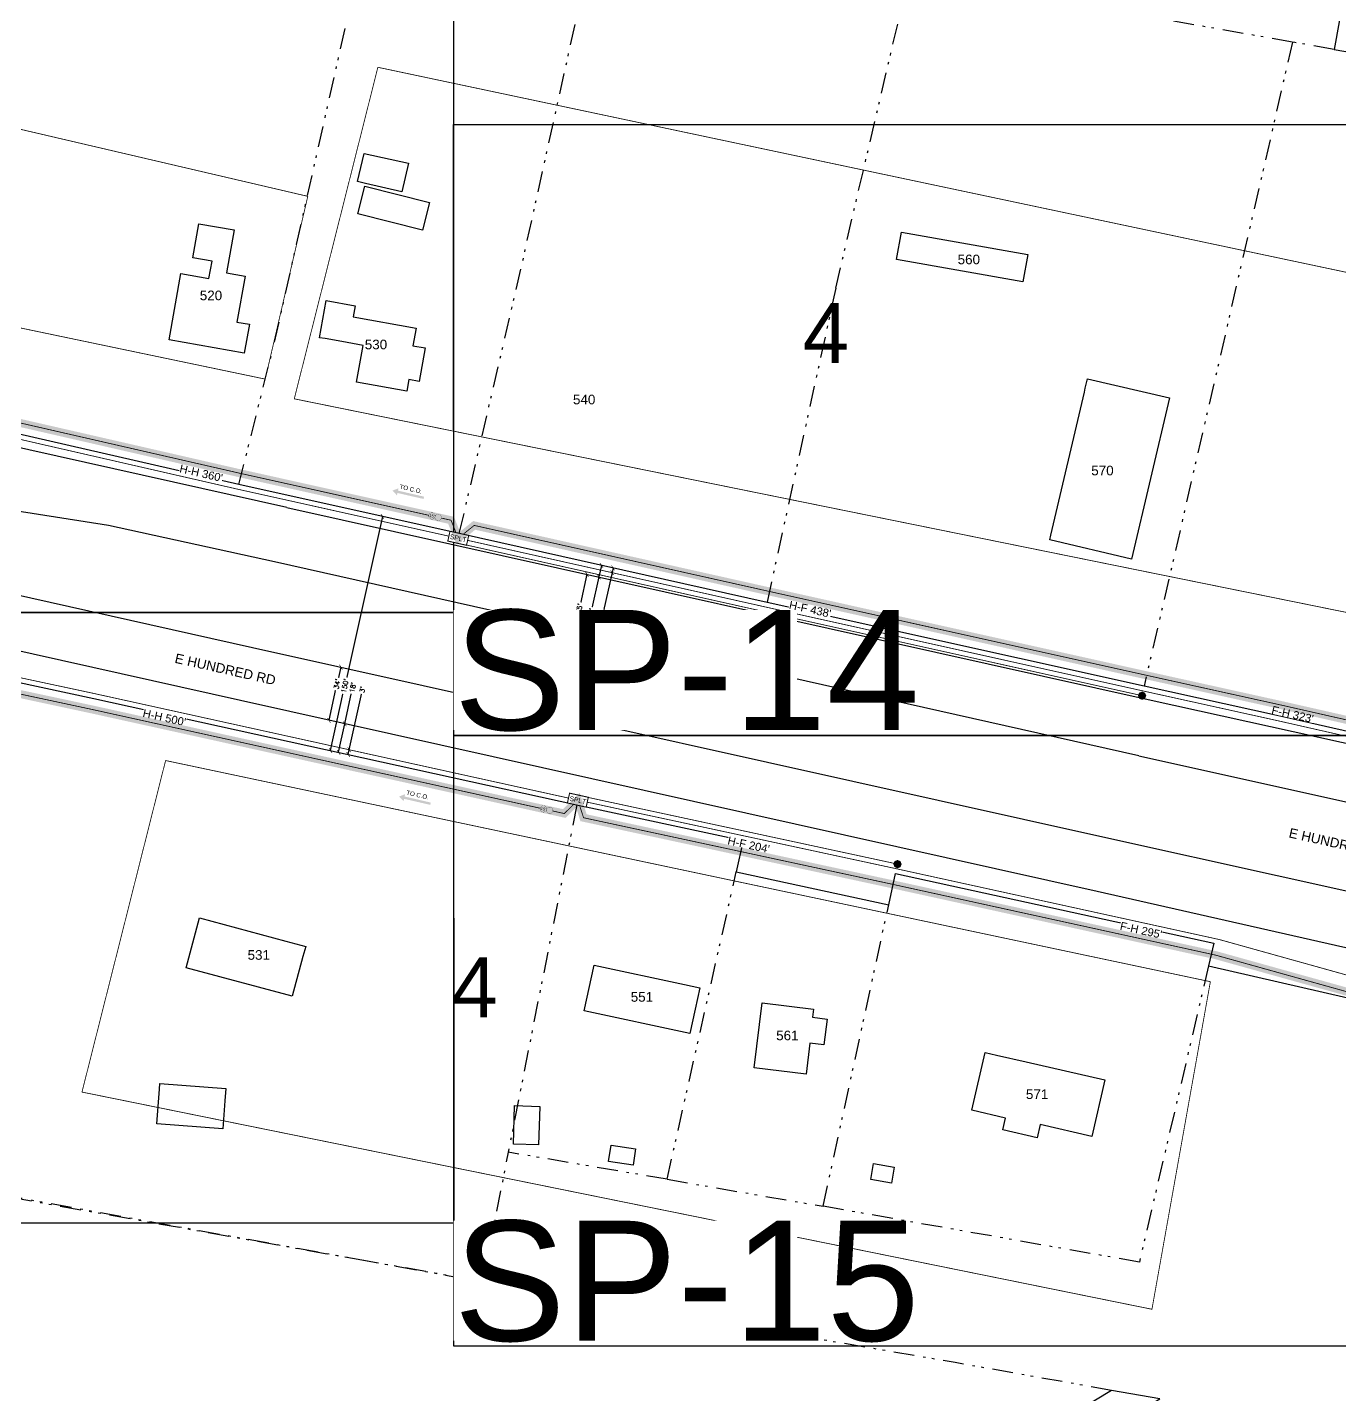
# Model space of a CAD drawing. Extents: x 11808739 to 11823423, y 3647988 to 3656247.
# Drawn here: x 11817430 to 11818250, y 3651512 to 3652366 of the extents above; entities that cross this region are included whole.
import ezdxf
from ezdxf.enums import TextEntityAlignment as Align
from ezdxf.lldxf.tags import DXFTag

# ---------------------------------------------------------------- set-up
doc = ezdxf.new("R2010")
doc.units = 0
doc.header["$MEASUREMENT"] = 0
doc.header["$XCLIPFRAME"] = 2
doc.set_wipeout_variables(frame=1)
doc.linetypes.add('PROPERTY', pattern=[31.302502, 12.967109, -5.580706, 1.571985, -4.030017, 1.571985, -5.5807])
doc.layers.get('DefPoints').update_dxf_attribs({"color": 1, "lineweight": 0})
doc.layers.add('1X4 Terminal Boundary', color=7, linetype='Continuous', lineweight=20, true_color=0x00853c)
for name, color, linetype in [('48 FOC', 30, '48'), ('ADDRESSES', 252, 'Continuous'), ('E_BUILDING', 8, 'Continuous'), ('E_CURB', 8, 'EOP'), ('E_ROW', 8, 'ROW'), ('P_CONDUIT', 1, 'CONDUIT'), ('P_CONDUIT_PARALLEL', 2, 'CONDUIT'), ('PROPOSED_DIREC_BORE', 7, 'DIRECTBORE'), ('Road Names', 7, 'Continuous'), ('ROAD_DIMENSIONS', 7, 'Continuous'), ('TO C.O.', 7, 'Continuous'), ('VICINITY FOC', 104, 'Continuous')]:
    doc.layers.add(name, color=color, linetype=linetype)
doc.layers.add('E_PROPERTY LINE', color=8, linetype='PROPERTY', transparency=0.3)
for name, color, linetype, lineweight in [('FLOWERPOTS', 30, 'Continuous', 18), ('PROP_HH', 104, 'Continuous', 0), ('VIEWPORT', 250, 'Continuous', 25), ('VIEWPORT - CALLOUTS', 1, 'Continuous', 0)]:
    doc.layers.add(name, color=color, linetype=linetype, lineweight=lineweight)
doc.layers.add('NEW FIBER LOOP', color=7, linetype='Continuous', true_color=0x538135)
doc.layers.add('PORTGROUPINGS_1', color=1, linetype='Continuous', plot=False)
doc.styles.add('Arial', font='arial.ttf')
doc.styles.add('LOOP', font='arial.ttf')
doc.styles.add('ROMANS', font='romans.shx')
doc.styles.get("Standard").update_dxf_attribs({"font": 'arial.ttf'})
doc.styles.add('StyleArial', font='arial.ttf')
tags = doc.linetypes.add('48', pattern='A,0.718375,-0.132013,["48 CT",Standard,S=0.09234,R=0,X=0,Y=-0.045241],-0.527056,0.533798', length=1.911242).pattern_tags.tags
tags[6] = DXFTag(74, 10)
tags = doc.linetypes.add('CONDUIT', pattern='A,5.441269,-1.056917,["C",Arial,S=0.56119,R=0,X=0,Y=-0.280595],-1.62838', length=8.126566).pattern_tags.tags
tags[6] = DXFTag(74, 10)
doc.linetypes.add('DIRECTBORE', pattern='A,0.4,-0.16,["DB",Standard,S=0.12,R=0,X=0,Y=-0.06],-0.36', length=0.92)
tags = doc.linetypes.add('EOP', pattern='A,49.990109,-1.776071,["EOP",Arial,S=2.99974,R=0.081355,X=0,Y=-1.426368],-10.416452', length=62.182632).pattern_tags.tags
tags[6] = DXFTag(74, 10)
tags = doc.linetypes.add('ROW', pattern='A,25.130993,-3.694477,["R/W",Arial,S=5.36622,R=0,X=0,Y=-2.68311],-18.632906', length=47.458376).pattern_tags.tags
tags[6] = DXFTag(74, 10)
doc.dimstyles.new('DIM', dxfattribs={"dimscale": 0.025, "dimtxt": 3, "dimasz": 2.5, "dimexe": 0, "dimexo": 2.5, "dimgap": 0.306, "dimtad": 0, "dimdec": 0, "dimzin": 0, "dimdsep": 46, "dimtxsty": 'ROMANS', "dimblk": 'ARCHTICK', "dimcen": 0.09, "dimclrd": 256, "dimadec": 0, "dimazin": 0, "dimtfac": 1, "dimtdec": 0, "dimtofl": 0, "dimtmove": 0, "dimatfit": 3, "dimldrblk": 'ARCHTICK', "dimfxl": 1, "dimtfill": 1, "dimtolj": 1, "dimtzin": 0, "dimlwd": -1, "dimarcsym": 0})
picture_1 = doc.add_image_def('image1.png', size_in_pixel=(1270, 827))

# ---------------------------------------------------------------- blocks, each defined once
blk = doc.blocks.new('*U375')
at = {"color": 0, "linetype": 'ByBlock', "lineweight": -2}
blk.add_wipeout([(-6, 3.15), (-6, -3.15), (6, -3.15), (6, 3.15)], dxfattribs=at).dxf.layer = 'PROP_HH'
at = {"layer": 'PROP_HH', "color": 0, "linetype": 'ByBlock', "lineweight": -2, "const_width": 0.63}
blk.add_lwpolyline([(-6, 3.15), (6, 3.15), (6, -3.15), (-6, -3.15)], close=True, dxfattribs=at)
at = {"color": 0, "insert": (0, 0), "char_height": 3, "attachment_point": 5}
blk.add_mtext('SPLT', dxfattribs=at)
blk = doc.blocks.new('*U58')
at = {"true_color": 0xa020f0}
h = blk.add_hatch(color=200, dxfattribs=at)
h.dxf.hatch_style = 1
h.paths.add_polyline_path([(2.55, 0), (1.81, 1.81), (0, 2.55), (-1.81, 1.81), (-2.55, 0), (-1.81, -1.81), (0, -2.55), (1.81, -1.81)])
at = {"color": 18, "true_color": 0x000000, "const_width": 0.1}
blk.add_lwpolyline([(2.55, 0), (1.81, 1.81), (0, 2.55), (-1.81, 1.81), (-2.55, 0), (-1.81, -1.81), (0, -2.55), (1.81, -1.81)], close=True, dxfattribs=at)
blk = doc.blocks.new('*U54')
at = {"color": 4}
blk.add_wipeout([(0, 0), (-0.01, 0.17), (-0.03, 0.35), (-0.07, 0.52), (-0.12, 0.68), (-0.19, 0.84), (-0.27, 1), (-0.36, 1.14), (-0.47, 1.28), (-0.58, 1.41), (-0.71, 1.52), (-0.85, 1.63), (-1, 1.72), (-1.15, 1.8), (-1.31, 1.87), (-1.48, 1.92), (-1.64, 1.96), (-1.82, 1.98), (-1.99, 1.99), (-2.16, 1.98), (-2.34, 1.96), (-2.51, 1.92), (-2.67, 1.87), (-2.83, 1.8), (-2.99, 1.72), (-3.13, 1.63), (-3.27, 1.52), (-3.4, 1.41), (-3.52, 1.28), (-3.62, 1.14), (-3.71, 1), (-3.79, 0.84), (-3.86, 0.68), (-3.91, 0.52), (-3.95, 0.35), (-3.97, 0.17), (-3.98, 0), (-3.97, -0.17), (-3.95, -0.35), (-3.91, -0.52), (-3.86, -0.68), (-3.79, -0.84), (-3.71, -1), (-3.62, -1.14), (-3.52, -1.28), (-3.4, -1.41), (-3.27, -1.52), (-3.13, -1.63), (-2.99, -1.72), (-2.83, -1.8), (-2.67, -1.87), (-2.51, -1.92), (-2.34, -1.96), (-2.16, -1.98), (-1.99, -1.99), (-1.82, -1.98), (-1.64, -1.96), (-1.48, -1.92), (-1.31, -1.87), (-1.15, -1.8), (-1, -1.72), (-0.85, -1.63), (-0.71, -1.52), (-0.58, -1.41), (-0.47, -1.28), (-0.36, -1.14), (-0.27, -1), (-0.19, -0.84), (-0.12, -0.68), (-0.07, -0.52), (-0.03, -0.35), (-0.01, -0.17)], dxfattribs=at).dxf.layer = 'NEW FIBER LOOP'
at = {"layer": 'NEW FIBER LOOP', "color": 4, "linetype": 'Continuous', "const_width": 0.12, "flags": 128}
blk.add_lwpolyline([(-3.99, 0, 1), (0.01, 0, 1)], format="xyb", close=True, dxfattribs=at)
at = {"color": 4}
blk.add_wipeout([(3.99, 0), (3.98, 0.17), (3.96, 0.35), (3.92, 0.52), (3.87, 0.68), (3.81, 0.84), (3.73, 1), (3.63, 1.14), (3.53, 1.28), (3.41, 1.41), (3.28, 1.52), (3.14, 1.63), (3, 1.72), (2.84, 1.8), (2.68, 1.87), (2.52, 1.92), (2.35, 1.96), (2.18, 1.98), (2, 1.99), (1.83, 1.98), (1.66, 1.96), (1.49, 1.92), (1.32, 1.87), (1.16, 1.8), (1.01, 1.72), (0.86, 1.63), (0.72, 1.52), (0.59, 1.41), (0.48, 1.28), (0.37, 1.14), (0.28, 1), (0.2, 0.84), (0.13, 0.68), (0.08, 0.52), (0.04, 0.35), (0.02, 0.17), (0.01, 0), (0.02, -0.17), (0.04, -0.35), (0.08, -0.52), (0.13, -0.68), (0.2, -0.84), (0.28, -1), (0.37, -1.14), (0.48, -1.28), (0.59, -1.41), (0.72, -1.52), (0.86, -1.63), (1.01, -1.72), (1.16, -1.8), (1.32, -1.87), (1.49, -1.92), (1.66, -1.96), (1.83, -1.98), (2, -1.99), (2.18, -1.98), (2.35, -1.96), (2.52, -1.92), (2.68, -1.87), (2.84, -1.8), (3, -1.72), (3.14, -1.63), (3.28, -1.52), (3.41, -1.41), (3.53, -1.28), (3.63, -1.14), (3.73, -1), (3.81, -0.84), (3.87, -0.68), (3.92, -0.52), (3.96, -0.35), (3.98, -0.17)], dxfattribs=at).dxf.layer = 'NEW FIBER LOOP'
at = {"layer": 'NEW FIBER LOOP', "color": 4, "linetype": 'Continuous', "const_width": 0.12, "flags": 128}
blk.add_lwpolyline([(0, 0, 1), (4, 0, 1)], format="xyb", close=True, dxfattribs=at)
at = {"layer": 'NEW FIBER LOOP', "color": 4, "style": 'LOOP', "flags": 4}
blk.add_attdef('SLACK', text='', height=1.8, dxfattribs=at).set_placement((-2.02, -0.02), align=Align.MIDDLE_CENTER)
blk = doc.blocks.new('*U69')
at = {"layer": 'TO C.O.', "linetype": 'ByBlock', "lineweight": -2}
h = blk.add_hatch(color=0, dxfattribs=at)
h.dxf.hatch_style = 1
h.paths.add_polyline_path([(16.74, 2.23), (20.09, -0.02), (16.74, -2.27), (16.74, -0.77), (0, -0.73), (0, 0.73), (16.74, 0.73)])
at = {"layer": 'TO C.O.', "color": 0, "linetype": 'ByBlock', "lineweight": -2}
blk.add_attdef('MKRPOLE', text='', height=2.75, rotation=179.98544, dxfattribs=at).set_placement((9.07, -2.16), align=Align.CENTER)
blk = doc.blocks.new('_ARCHTICK')
at = {"color": 0, "linetype": 'ByBlock', "const_width": 0.15}
blk.add_lwpolyline([(-0.5, -0.5), (0.5, 0.5)], dxfattribs=at)
blk = doc.blocks.new('*D124')
at = {"layer": 'DefPoints', "color": 0, "ltscale": 0.01, "transparency": 16777216}
for p in [(11817625.84, 3651966.62), (11817625.84, 3651966.62), (11817618.43, 3651933.35)]:
    blk.add_point(p, dxfattribs=at)
at = {"layer": 'ROAD_DIMENSIONS', "ltscale": 0.01, "transparency": 16777216}
for p, q in [((11817625.84, 3651966.62), (11817624.22, 3651959.33)), ((11817618.43, 3651933.35), (11817622.75, 3651952.74))]:
    blk.add_line(p, q, dxfattribs=at)
at = {"layer": 'ROAD_DIMENSIONS', "ltscale": 0.01, "transparency": 16777216, "xscale": 2.500000006732392, "yscale": 2.500000006732392, "zscale": 2.500000006732392}
for p, rotation in [((11817625.84, 3651966.62), 77.44668800859097), ((11817618.43, 3651933.35), 257.446688008591)]:
    blk.add_blockref('_ARCHTICK', p, dxfattribs=dict(at, rotation=rotation))
at = {"layer": 'ROAD_DIMENSIONS', "color": 0, "ltscale": 0.01, "transparency": 16777216, "insert": (11817623.48, 3651956.03), "char_height": 3, "attachment_point": 5, "rotation": 77.44669, "style": 'ROMANS', "bg_fill": 3, "box_fill_scale": 1.25, "bg_fill_color": 256, "bg_fill_true_color": 13158600, "bg_fill_transparency": 0}
blk.add_mtext("\\A1;34'", dxfattribs=at)
blk = doc.blocks.new('*D125')
at = {"layer": 'DefPoints', "color": 0, "ltscale": 0.01, "transparency": 16777216}
for p in [(11817651.82, 3652060.68), (11817651.88, 3652060.67), (11817619.44, 3651914.47)]:
    blk.add_point(p, dxfattribs=at)
at = {"layer": 'ROAD_DIMENSIONS', "ltscale": 0.01, "transparency": 16777216}
for p, q in [((11817651.82, 3652060.68), (11817629.36, 3651959.43)), ((11817619.39, 3651914.48), (11817627.37, 3651950.46))]:
    blk.add_line(p, q, dxfattribs=at)
at = {"layer": 'ROAD_DIMENSIONS', "ltscale": 0.01, "transparency": 16777216, "xscale": 2.500000006732392, "yscale": 2.500000006732392, "zscale": 2.500000006732392}
for p, rotation in [((11817651.82, 3652060.68), 77.49129657420879), ((11817619.39, 3651914.48), 257.4912965742088)]:
    blk.add_blockref('_ARCHTICK', p, dxfattribs=dict(at, rotation=rotation))
at = {"layer": 'ROAD_DIMENSIONS', "color": 0, "ltscale": 0.01, "transparency": 16777216, "insert": (11817628.36, 3651954.95), "char_height": 3, "attachment_point": 5, "rotation": 77.4913, "style": 'ROMANS', "bg_fill": 3, "box_fill_scale": 1.25, "bg_fill_color": 256, "bg_fill_true_color": 13158600, "bg_fill_transparency": 0}
blk.add_mtext("\\A1;150'", dxfattribs=at)
blk = doc.blocks.new('*D126')
at = {"layer": 'DefPoints', "color": 0, "ltscale": 0.01, "transparency": 16777216}
for p in [(11817628.19, 3651931.17), (11817624.33, 3651913.39), (11817624.44, 3651913.37)]:
    blk.add_point(p, dxfattribs=at)
at = {"layer": 'ROAD_DIMENSIONS', "ltscale": 0.01, "transparency": 16777216}
for p, q in [((11817628.31, 3651931.15), (11817632.57, 3651950.77)), ((11817624.44, 3651913.37), (11817628.31, 3651931.15))]:
    blk.add_line(p, q, dxfattribs=at)
at = {"layer": 'ROAD_DIMENSIONS', "ltscale": 0.01, "transparency": 16777216, "xscale": 2.500000006732392, "yscale": 2.500000006732392, "zscale": 2.500000006732392}
for p, rotation in [((11817628.31, 3651931.15), 77.73696862527126), ((11817624.44, 3651913.37), 257.7369686252713)]:
    blk.add_blockref('_ARCHTICK', p, dxfattribs=dict(at, rotation=rotation))
at = {"layer": 'ROAD_DIMENSIONS', "color": 0, "ltscale": 0.01, "transparency": 16777216, "insert": (11817633.25, 3651953.86), "char_height": 3, "attachment_point": 5, "rotation": 77.73697, "style": 'ROMANS', "bg_fill": 3, "box_fill_scale": 1.25, "bg_fill_color": 256, "bg_fill_true_color": 13158600, "bg_fill_transparency": 0}
blk.add_mtext("\\A1;18'", dxfattribs=at)
blk = doc.blocks.new('*D127')
at = {"layer": 'DefPoints', "color": 0, "ltscale": 0.01, "transparency": 16777216}
for p in [(11817630.41, 3651912.05), (11817631.06, 3651914.98), (11817631.06, 3651914.98)]:
    blk.add_point(p, dxfattribs=at)
at = {"layer": 'ROAD_DIMENSIONS', "ltscale": 0.01, "transparency": 16777216}
for p, q in [((11817631.06, 3651914.98), (11817638.91, 3651950.6)), ((11817630.41, 3651912.05), (11817631.06, 3651914.98))]:
    blk.add_line(p, q, dxfattribs=at)
at = {"layer": 'ROAD_DIMENSIONS', "ltscale": 0.01, "transparency": 16777216, "xscale": 2.500000006732392, "yscale": 2.500000006732392, "zscale": 2.500000006732392}
for p, rotation in [((11817631.06, 3651914.98), 77.57169755133613), ((11817630.41, 3651912.05), 257.5716975513362)]:
    blk.add_blockref('_ARCHTICK', p, dxfattribs=dict(at, rotation=rotation))
at = {"layer": 'ROAD_DIMENSIONS', "color": 0, "ltscale": 0.01, "transparency": 16777216, "insert": (11817639.32, 3651952.5), "char_height": 3, "attachment_point": 5, "rotation": 77.5717, "style": 'ROMANS', "bg_fill": 3, "box_fill_scale": 1.25, "bg_fill_color": 256, "bg_fill_true_color": 13158600, "bg_fill_transparency": 0}
blk.add_mtext("\\A1;3'", dxfattribs=at)
blk = doc.blocks.new('*D173')
at = {"layer": 'DefPoints', "color": 0, "ltscale": 0.01, "transparency": 16777216}
for p in [(11817779.6, 3652024.57), (11817779.61, 3652024.57), (11817771.96, 3651990.3)]:
    blk.add_point(p, dxfattribs=at)
at = {"layer": 'ROAD_DIMENSIONS', "ltscale": 0.01, "transparency": 16777216}
for p, q in [((11817779.6, 3652024.57), (11817775.55, 3652006.42)), ((11817771.95, 3651990.3), (11817774.08, 3651999.83))]:
    blk.add_line(p, q, dxfattribs=at)
at = {"layer": 'ROAD_DIMENSIONS', "ltscale": 0.01, "transparency": 16777216, "xscale": 2.500000006732392, "yscale": 2.500000006732392, "zscale": 2.500000006732392}
for p, rotation in [((11817779.6, 3652024.57), 77.4264844813557), ((11817771.95, 3651990.3), 257.4264844813557)]:
    blk.add_blockref('_ARCHTICK', p, dxfattribs=dict(at, rotation=rotation))
at = {"layer": 'ROAD_DIMENSIONS', "color": 0, "ltscale": 0.01, "transparency": 16777216, "insert": (11817774.81, 3652003.12), "char_height": 3, "attachment_point": 5, "rotation": 77.42648, "style": 'ROMANS', "bg_fill": 3, "box_fill_scale": 1.25, "bg_fill_color": 256, "bg_fill_true_color": 13158600, "bg_fill_transparency": 0}
blk.add_mtext("\\A1;35'", dxfattribs=at)
blk = doc.blocks.new('*D174')
at = {"layer": 'DefPoints', "color": 0, "ltscale": 0.01, "transparency": 16777216}
for p in [(11817788.75, 3652030.12), (11817787.08, 3652022.91), (11817787.14, 3652022.89)]:
    blk.add_point(p, dxfattribs=at)
at = {"layer": 'ROAD_DIMENSIONS', "ltscale": 0.01, "transparency": 16777216}
for p, q in [((11817788.69, 3652030.13), (11817787.08, 3652022.91)), ((11817787.08, 3652022.91), (11817782.71, 3652003.34))]:
    blk.add_line(p, q, dxfattribs=at)
at = {"layer": 'ROAD_DIMENSIONS', "ltscale": 0.01, "transparency": 16777216, "xscale": 2.500000006732392, "yscale": 2.500000006732392, "zscale": 2.500000006732392}
for p, rotation in [((11817788.69, 3652030.13), 77.42648447768225), ((11817787.08, 3652022.91), 257.4264844776822)]:
    blk.add_blockref('_ARCHTICK', p, dxfattribs=dict(at, rotation=rotation))
at = {"layer": 'ROAD_DIMENSIONS', "color": 0, "ltscale": 0.01, "transparency": 16777216, "insert": (11817782.29, 3652001.44), "char_height": 3, "attachment_point": 5, "rotation": 77.42648, "style": 'ROMANS', "bg_fill": 3, "box_fill_scale": 1.25, "bg_fill_color": 256, "bg_fill_true_color": 13158600, "bg_fill_transparency": 0}
blk.add_mtext("\\A1;7'", dxfattribs=at)
blk = doc.blocks.new('*D175')
at = {"layer": 'DefPoints', "color": 0, "ltscale": 0.01, "transparency": 16777216}
for p in [(11817795.95, 3652028.51), (11817795.23, 3652025.6), (11817795.3, 3652025.58)]:
    blk.add_point(p, dxfattribs=at)
at = {"layer": 'ROAD_DIMENSIONS', "ltscale": 0.01, "transparency": 16777216}
for p, q in [((11817795.88, 3652028.52), (11817795.23, 3652025.6)), ((11817795.23, 3652025.6), (11817789.9, 3652001.71))]:
    blk.add_line(p, q, dxfattribs=at)
at = {"layer": 'ROAD_DIMENSIONS', "ltscale": 0.01, "transparency": 16777216, "xscale": 2.500000006732392, "yscale": 2.500000006732392, "zscale": 2.500000006732392}
for p, rotation in [((11817795.88, 3652028.52), 77.42816257797307), ((11817795.23, 3652025.6), 257.4281625779731)]:
    blk.add_blockref('_ARCHTICK', p, dxfattribs=dict(at, rotation=rotation))
at = {"layer": 'ROAD_DIMENSIONS', "color": 0, "ltscale": 0.01, "transparency": 16777216, "insert": (11817789.48, 3651999.81), "char_height": 3, "attachment_point": 5, "rotation": 77.42816, "style": 'ROMANS', "bg_fill": 3, "box_fill_scale": 1.25, "bg_fill_color": 256, "bg_fill_true_color": 13158600, "bg_fill_transparency": 0}
blk.add_mtext("\\A1;3'", dxfattribs=at)

msp = doc.modelspace()

# ---------------------------------------------------------------- linework, layer by layer
at = {"layer": '48 FOC', "ltscale": 25}
msp.add_lwpolyline([(11817039.54, 3652032.64, 0.5, 0.5, 0), (11817042.12, 3652032.11, 0.5, 0.5, 0), (11817099.55, 3652020.26, 0.5, 0.5, 0), (11817102.48, 3652019.6, 0.5, 0.5, 0), (11817163.64, 3652005.86, 0.5, 0.5, 0), (11817276.52, 3651981.66, 0.5, 0.5, 0), (11817285.02, 3651990.06, 0.5, 0.5, 0), (11817288.55, 3651979.08, 0.5, 0.5, 0), (11817305.23, 3651975.51, 0.5, 0.5, 0), (11817470.03, 3651940.23, 0.5, 0.5, 0), (11817765.43, 3651875.13, 0.5, 0.5, 0), (11817773.93, 3651883.49, 0.5, 0.5, 0), (11817777.45, 3651872.51, 0.5, 0.5, 0), (11817878.75, 3651850.71, 0.5, 0.5, 0), (11817967.91, 3651831.5, 0.5, 0.5, 0), (11818172.34, 3651786.7, 0.5, 0.5, 0), (11818474.5, 3651702.45, 0.5, 0.5, 0), (11818780.23, 3651632.27, 0.5, 0.5, 0)], format="xyseb", dxfattribs=at)
at = {"layer": 'E_BUILDING', "flags": 128}
for points in [[(11817663.98, 3652263.51), (11817641.29, 3652268.65), (11817636.2, 3652269.81), (11817640.43, 3652287.33), (11817668.03, 3652281.39), (11817663.98, 3652263.51)], [(11817640.73, 3652266.99), (11817681.21, 3652256.81), (11817676.86, 3652239.49), (11817636.38, 3652249.66), (11817640.73, 3652266.99)], [(11817565.44, 3652162.6), (11817518.58, 3652170.91), (11817525.95, 3652212.5), (11817543.41, 3652209.41), (11817545.33, 3652220.2), (11817533.42, 3652222.32), (11817537.18, 3652243.56), (11817559.08, 3652239.67), (11817554.32, 3652212.79), (11817565.97, 3652210.72), (11817560.89, 3652182.09), (11817568.66, 3652180.71), (11817565.44, 3652162.6)], [(11818051.94, 3652207.19), (11817973.03, 3652221.11), (11817976.04, 3652238.19), (11818054.95, 3652224.27), (11818051.94, 3652207.19)], [(11817667.03, 3652138.89), (11817635.68, 3652144.47), (11817639.78, 3652167.51), (11817626.5, 3652169.87), (11817615.93, 3652171.75), (11817612.55, 3652172.35), (11817616.67, 3652195.53), (11817634.75, 3652192.31), (11817633.52, 3652185.34), (11817672.78, 3652178.36), (11817670.81, 3652167.3), (11817678.45, 3652165.94), (11817674.73, 3652145.01), (11817668.32, 3652146.15), (11817667.03, 3652138.89)], [(11818069.45, 3652049.06), (11818090.37, 3652138.43), (11818090.94, 3652140.84), (11818092.31, 3652146.71), (11818143.47, 3652134.73), (11818119.89, 3652034.03), (11818068.73, 3652046.01), (11818069.45, 3652049.06)], [(11817591.46, 3651795.48), (11817603.85, 3651792.16), (11817602.13, 3651785.74), (11817595.51, 3651761.05), (11817529.09, 3651778.84), (11817537.43, 3651809.95), (11817591.46, 3651795.48)], [(11817840.44, 3651768.34), (11817850, 3651766.28), (11817847.13, 3651752.97), (11817843.83, 3651737.7), (11817777.9, 3651751.92), (11817784.07, 3651780.5), (11817840.44, 3651768.34)], [(11817916.45, 3651712.41), (11817884.09, 3651716.38), (11817889.06, 3651756.8), (11817921.05, 3651752.87), (11817920.43, 3651747.88), (11817929.56, 3651746.76), (11817927.58, 3651730.71), (11817918.83, 3651731.79), (11817916.45, 3651712.41)], [(11818035.4, 3651724.25), (11818054, 3651719.99), (11818103.08, 3651708.76), (11818095.01, 3651673.51), (11818062.78, 3651680.88), (11818060.89, 3651672.59), (11818039.45, 3651677.5), (11818041.15, 3651684.96), (11818020.13, 3651689.77), (11818028.39, 3651725.86), (11818035.4, 3651724.25)], [(11817553.38, 3651695.73), (11817552.07, 3651678.15), (11817510.95, 3651681.22), (11817512.57, 3651702.99), (11817512.83, 3651706.41), (11817553.95, 3651703.34), (11817553.38, 3651695.73)], [(11817734.36, 3651692.7), (11817750.13, 3651692.21), (11817749.38, 3651668.16), (11817733.61, 3651668.66), (11817734.36, 3651692.7)], [(11817808.46, 3651655.55), (11817793.12, 3651657.83), (11817794.64, 3651668.05), (11817809.98, 3651665.77), (11817808.46, 3651655.55)], [(11817969.77, 3651644.23), (11817956.91, 3651646.47), (11817958.65, 3651656.45), (11817971.51, 3651654.21), (11817969.77, 3651644.23)]]:
    msp.add_lwpolyline(points, close=True, dxfattribs=at)
at = {"layer": 'E_CURB', "transparency": 33554559, "flags": 128}
for points in [[(11817330.84, 3653145.71), (11817301.21, 3653019.99), (11817235.26, 3652731.36), (11817176.28, 3652465.2), (11817114.65, 3652188.41, 0.414019), (11817126.02, 3652170.51), (11817592, 3652066.41)], [(11818124.44, 3651911.19), (11817584.43, 3652032.38), (11817480.66, 3652054.98), (11817363.85, 3652073.38), (11817138.87, 3652117.05, 0.410129), (11817118.16, 3652100.89, 0.247085), (11817127.92, 3652083.63, 0.064781), (11817165.25, 3652069.57), (11817570.53, 3651978.92), (11818105.69, 3651859.85)], [(11817592.11, 3652066.39), (11818132.15, 3651945.94), (11818637.91, 3651834.36), (11818819.5, 3651807.69), (11819139.07, 3651735.06, 0.410615), (11819208.01, 3651778.5), (11819214.36, 3651814.26), (11819219.5, 3651868.74), (11819220.24, 3651932.56), (11819220.24, 3651999.77), (11819224.06, 3652050.75)], [(11819086.85, 3651137.49), (11819172.54, 3651520.24, 0.390549), (11819129.46, 3651585.35), (11818537.09, 3651717.51), (11818338.23, 3651772.1), (11818098.27, 3651826.46), (11817563.12, 3651945.67), (11817137.07, 3652040.96, 0.425543), (11817082.99, 3652005.17), (11817082.76, 3652003.9), (11817036.79, 3651810.01), (11816979.65, 3651557.93), (11816948.41, 3651416.51), (11816923.24, 3651313.2), (11816911.77, 3651249.08), (11816905.66, 3651195.29), (11816904.25, 3651136.8), (11816909.48, 3651080.18), (11816925.36, 3651013.34), (11816945.01, 3650945.86)]]:
    msp.add_lwpolyline(points, format="xyb", dxfattribs=at)
for points in [[(11818124.44, 3651911.19), (11819139.89, 3651685.64)], [(11818105.69, 3651859.85), (11818736.66, 3651719.74), (11818891.24, 3651696.07), (11819149.48, 3651643.61)]]:
    msp.add_lwpolyline(points, dxfattribs=at)
at = {"layer": 'E_PROPERTY LINE', "transparency": 33554610, "flags": 128}
for points in [[(11817699.83, 3652050.01), (11817739.64, 3652221.01), (11817781.77, 3652411.32), (11817825.83, 3652371.82), (11817828.83, 3652372.32), (11817904.64, 3652545.13)], [(11817662.64, 3652518.07), (11817583.08, 3652164.44)], [(11817935.01, 3652203.26), (11817980.95, 3652399.01)], [(11818220.39, 3652357.01), (11817980.95, 3652399.01)], [(11818220.39, 3652357.01), (11818127.7, 3651954.63)], [(11818246.39, 3652352.44), (11818220.39, 3652357.01)], [(11817935.01, 3652203.26), (11817892.08, 3652007.01)], [(11817562.14, 3652080.63), (11817583.08, 3652164.44)], [(11817773.26, 3651880.57), (11817730.39, 3651663.57)], [(11817829.64, 3651646.69), (11817872.87, 3651838.68)], [(11817927.14, 3651629.82), (11817968.08, 3651818.15)], [(11818167.86, 3651780.03), (11818124.76, 3651594.94)], [(11817829.64, 3651646.69), (11817730.39, 3651663.57), (11817714.45, 3651582.69), (11817352.89, 3651647.13), (11817350.7, 3651645.19), (11817348.14, 3651643.57), (11817345.45, 3651642.44), (11817342.89, 3651641.44), (11817340.33, 3651640.13), (11817336.45, 3651636.82), (11817333.33, 3651633.13), (11817331.14, 3651630.13), (11817329.76, 3651628.01), (11817327.95, 3651625.07), (11817324.76, 3651616.44), (11817322.95, 3651611.01), (11817320.2, 3651599.76), (11817317.7, 3651587.57), (11817316.7, 3651581.57), (11817315.76, 3651575.94), (11817314.95, 3651571.76), (11817314.14, 3651568.69), (11817312.89, 3651564.69), (11817311.7, 3651560.38), (11817310.45, 3651554.95), (11817309.51, 3651549.82), (11817308.7, 3651544.57), (11817307.58, 3651537.45), (11817306.64, 3651530.38), (11817306.14, 3651525.2), (11817306.26, 3651518.51), (11817306.51, 3651509.44), (11817306.33, 3651500.01), (11817305.7, 3651494.26), (11817304.95, 3651488.76), (11817304.33, 3651483.01), (11817304.08, 3651477.94), (11817304.08, 3651473.01), (11817304.14, 3651469.38), (11817304.2, 3651464.88), (11817304.2, 3651458.76), (11817304.14, 3651452.38), (11817304.08, 3651448.26), (11817304.08, 3651444.32), (11817304.33, 3651440.38), (11817305.08, 3651435.45), (11817306.14, 3651430.7), (11817307.14, 3651427.2), (11817308.14, 3651423.45), (11817309.14, 3651418.38), (11817309.95, 3651412.82), (11817310.51, 3651406.26), (11817310.7, 3651400.13), (11817310.95, 3651394.01), (11817311.51, 3651386.26), (11817312.01, 3651378.51), (11817312.14, 3651372.2), (11817311.64, 3651367.45), (11817310.89, 3651361.63), (11817310.33, 3651355.63), (11817310.2, 3651350.32), (11817310.14, 3651345.13), (11817309.51, 3651339.63), (11817308.26, 3651334.38), (11817306.95, 3651329.51), (11817306.14, 3651326.01), (11817305.64, 3651319.51), (11817304.76, 3651310.38), (11817302.95, 3651301.01), (11817301.08, 3651295.95), (11817298.83, 3651291.26), (11817296.51, 3651286.45), (11817293.58, 3651279.26), (11817291.01, 3651272.13), (11817289.14, 3651266.63), (11817287.64, 3651262.51), (11817285.64, 3651257.13), (11817283.51, 3651251.45), (11817280.89, 3651244.38), (11817278.33, 3651237.76), (11817275.33, 3651230.82), (11817272.51, 3651225.13), (11817269.64, 3651219.95), (11817267.14, 3651216.26), (11817264.26, 3651211.51), (11817261.39, 3651204.51), (11817258.95, 3651196.88), (11817257.08, 3651188.38), (11817255.51, 3651180.45), (11817252.76, 3651172.26), (11817250.08, 3651166.88), (11817247.2, 3651161.95), (11817244.76, 3651158.45), (11817242.76, 3651154.2), (11817241.01, 3651148.07), (11817239.58, 3651141.45), (11817238.2, 3651134.7), (11817236.76, 3651128.45), (11817234.76, 3651122.07), (11817232.39, 3651116.01), (11817229.89, 3651110.26), (11817227.95, 3651105.7), (11817226.51, 3651102.57), (11817224.51, 3651098.76), (11817222.14, 3651094.88), (11817219.76, 3651091.51), (11817217.39, 3651088.38), (11817214.95, 3651085.07), (11817211.89, 3651080.45), (11817209.01, 3651075.95), (11817206.58, 3651072.26), (11817204.95, 3651070.07), (11817203.01, 3651067.45), (11817201.14, 3651064.7), (11817199.76, 3651062.45), (11817198.45, 3651060.2), (11817197.14, 3651057.7), (11817194.89, 3651053.38), (11817192.83, 3651049.32), (11817191.33, 3651046.51), (11817190.01, 3651041.88), (11817189.01, 3651035.2), (11817187.95, 3651028.07), (11817186.64, 3651022.07), (11817184.95, 3651016.51), (11817182.95, 3651010.51), (11817180.2, 3651002.07), (11817177.7, 3650994.32), (11817176.14, 3650989.51), (11817174.14, 3650983.07), (11817170.95, 3650972.26), (11817166.2, 3650959.7), (11817162.39, 3650948.7), (11817158.76, 3650937.57), (11817157.39, 3650925.32), (11817157.83, 3650918.7), (11817158.64, 3650912.45), (11817159.39, 3650907.95), (11817160.26, 3650903.26), (11817161.08, 3650899.2)], [(11817352.89, 3651647.13), (11817353.51, 3651648.07), (11817714.45, 3651582.69)], [(11817829.64, 3651646.69), (11817927.14, 3651629.82)], [(11818124.76, 3651594.94), (11817927.14, 3651629.82)], [(11818107.39, 3651514.82), (11818009.58, 3651532.19), (11817714.45, 3651582.69)]]:
    msp.add_lwpolyline(points, dxfattribs=at)
at = {"layer": 'E_ROW', "ltscale": 0.75, "flags": 128}
for points in [[(11817830.58, 3652961.39), (11817858.95, 3652945.32), (11817904.46, 3652921.99), (11817950.95, 3652900.69), (11817979.33, 3652888.94), (11818047.83, 3652861.69), (11818140.83, 3652824.75), (11818234.83, 3652788.07), (11818300.27, 3652762.57), (11818304.35, 3652760.5), (11818308.08, 3652757.84), (11818311.37, 3652754.65), (11818314.14, 3652751), (11818315.69, 3652747.58), (11818316.64, 3652743.94), (11818316.98, 3652740.19), (11818316.7, 3652736.44), (11818313.2, 3652719.32), (11818291.77, 3652602.5), (11818269.64, 3652481.26), (11818267.89, 3652478.06), (11818265.61, 3652475.21), (11818262.87, 3652472.81), (11818259.75, 3652470.92), (11818256.36, 3652469.59), (11818252.78, 3652468.88), (11818249.14, 3652468.79), (11818245.53, 3652469.34), (11818242.08, 3652470.51), (11818126.14, 3652512.69), (11818077.02, 3652530.57), (11818033.77, 3652547.76), (11817924.95, 3652590.88), (11817889.48, 3652605.02), (11817854.57, 3652620.49), (11817820.27, 3652637.26), (11817801.63, 3652647.84), (11817783.89, 3652659.88), (11817758.89, 3652679.13), (11817707.02, 3652722.57), (11817685.14, 3652740.94), (11817647.15, 3652774.08), (11817610.33, 3652808.51), (11817595.45, 3652821.94), (11817591.14, 3652824.69), (11817583.6, 3652828.91), (11817575.44, 3652831.78), (11817566.92, 3652833.21), (11817558.27, 3652833.17), (11817549.76, 3652831.65), (11817541.64, 3652828.69), (11817534.65, 3652824.63), (11817528.38, 3652819.53), (11817522.99, 3652813.5), (11817518.62, 3652806.7), (11817515.37, 3652799.3), (11817513.32, 3652791.48), (11817512.52, 3652783.43), (11817513, 3652775.36), (11817514.74, 3652767.47), (11817517.7, 3652759.94), (11817521.75, 3652753), (11817526.87, 3652746.8), (11817532.92, 3652741.5), (11817539.74, 3652737.26), (11817547.16, 3652734.17), (11817554.98, 3652732.32), (11817563, 3652731.75), (11817571.01, 3652732.49), (11817578.79, 3652734.51), (11817586.14, 3652737.76), (11817591.52, 3652739.2), (11817597.05, 3652739.8), (11817602.61, 3652739.52), (11817608.06, 3652738.39), (11817613.27, 3652736.42), (11817618.1, 3652733.67), (11817622.45, 3652730.19), (11817633.45, 3652720.38), (11817652.52, 3652703.94), (11817735.64, 3652633.57), (11817760.22, 3652615.2), (11817786.22, 3652598.9), (11817813.45, 3652584.76), (11817858.59, 3652563.9), (11817904.64, 3652545.13), (11818018.27, 3652500.07), (11818059.27, 3652483.82), (11818220.45, 3652425.94), (11818246.52, 3652418.32), (11818248.89, 3652417.17), (11818251.03, 3652415.64), (11818252.88, 3652413.75), (11818254.38, 3652411.58), (11818255.47, 3652409.18), (11818256.14, 3652406.63), (11818246.39, 3652352.44), (11818295.64, 3652343.76), (11818312.14, 3652435), (11818328.39, 3652525.13), (11818340.58, 3652592.13), (11818344.83, 3652615.32), (11818358.2, 3652689.13), (11818360.25, 3652699.25), (11818363.83, 3652708.94), (11818366.72, 3652711.89), (11818369.99, 3652714.4), (11818373.59, 3652716.43), (11818377.43, 3652717.93), (11818381.45, 3652718.88), (11818386.83, 3652720.13), (11818404.7, 3652720.13), (11818410.7, 3652719.32), (11818471.77, 3652695.44), (11818523.08, 3652674.25), (11818751.8, 3652570.92), (11818981.08, 3652474.27), (11819221.88, 3652372.76), (11819222.64, 3652364.66), (11819224.71, 3652356.79), (11819228.03, 3652349.36), (11819232.51, 3652342.57), (11819238.03, 3652336.59), (11819244.44, 3652331.59), (11819251.59, 3652327.69), (11819259.27, 3652325.01), (11819267.28, 3652323.61), (11819275.42, 3652323.52), (11819283.46, 3652324.75), (11819291.19, 3652327.28), (11819298.42, 3652331.02), (11819307.98, 3652311.36), (11819289.69, 3652276.52), (11819273.58, 3652240.61), (11819259.7, 3652203.79), (11819248.1, 3652166.19), (11819238.83, 3652127.94), (11819227.02, 3652071.34), (11819221.09, 3652038.25), (11819216.43, 3652004.95), (11819213.06, 3651971.51), (11819211.25, 3651936.39), (11819210.35, 3651901.24), (11819208.01, 3651837.78), (11819206.89, 3651808.32), (11819122.01, 3651752.39), (11819040.52, 3651770.55), (11819042.01, 3651777.39), (11819009.06, 3651785.4), (11818944.55, 3651799.78), (11818943.03, 3651792.95), (11818769.99, 3651831.5), (11818595.05, 3651868.99), (11818447.54, 3651901.86), (11818443.4, 3651883.5), (11818364.95, 3651901.32), (11818211.7, 3651936.07), (11818127.7, 3651954.63), (11817892.08, 3652007.01), (11817699.83, 3652050.01), (11817562.14, 3652080.63), (11817348.39, 3652129.57), (11817119.95, 3652177.51), (11817210.7, 3652577.07), (11817332.7, 3653121.44), (11817467.7, 3653092.57), (11817688.02, 3653045.44), (11817726.27, 3653037.26), (11817742.07, 3653022.93), (11817758.81, 3653009.71), (11817776.39, 3652997.63), (11817803.04, 3652978.84)], [(11817091.2, 3650809.51), (11817166.2, 3650874.7), (11817383.14, 3651063.51), (11817698.45, 3651248.07), (11818137.39, 3651509.51), (11818107.39, 3651514.82), (11817945.2, 3651416.82), (11817774.45, 3651315.63), (11817616.08, 3651221.07), (11817358.7, 3651070.88), (11817268.51, 3650993.51), (11817161.08, 3650899.2), (11817070.14, 3650819.45), (11817068.95, 3650820.01), (11817061.76, 3650823.51), (11817027.58, 3650714.13), (11817017.97, 3650765.84), (11817005.96, 3650817.04), (11816991.57, 3650867.63), (11816995.61, 3650865.14), (11816999.33, 3650862.2), (11816974.58, 3650947.88), (11816963.83, 3650944.51), (11816942.51, 3651020.57), (11816934.52, 3651050.12), (11816928.18, 3651080.07), (11816923.51, 3651110.32), (11816921.8, 3651141.96), (11816922.28, 3651173.65), (11816924.96, 3651205.23), (11816929.81, 3651236.54), (11816936.83, 3651267.45), (11817001.33, 3651564.88), (11817033.51, 3651705.01), (11817056.2, 3651803.88), (11817103.95, 3652026.44), (11817165.14, 3652012.69), (11817284.39, 3651987.13), (11817306.69, 3651982.36), (11817471.51, 3651947.07), (11817773.26, 3651880.57), (11817877.26, 3651858.19), (11817872.87, 3651838.68), (11817968.08, 3651818.15), (11817972.33, 3651837.69)], [(11817972.33, 3651837.69), (11818171.14, 3651794.13), (11818167.86, 3651780.03), (11818781.8, 3651639.1), (11819143.78, 3651556), (11819065.09, 3651180.17), (11818697.85, 3651261.89), (11818681.65, 3651189.11), (11819077.25, 3651104.2), (11819078.51, 3651110.07), (11819685.01, 3650979.69), (11819719.01, 3650944.69), (11819603.33, 3650481.88), (11819594.83, 3650447.82), (11819593.61, 3650442.88), (11819591.58, 3650438.21), (11819588.78, 3650433.96), (11819585.3, 3650430.25), (11819581.24, 3650427.18), (11819576.72, 3650424.85), (11819571.87, 3650423.33), (11819566.83, 3650422.64), (11819561.74, 3650422.83), (11819556.76, 3650423.88), (11819521.44, 3650431.01), (11819485.71, 3650435.73), (11819449.74, 3650438.01), (11819413.71, 3650437.85), (11819377.76, 3650435.26), (11819339.51, 3650430.01), (11819260.76, 3650415.94), (11819140.95, 3650394.44), (11818893.01, 3650350.76), (11818772.7, 3650329.57), (11818721.48, 3650321.83), (11818669.97, 3650316.38), (11818618.26, 3650313.26), (11818584.26, 3650311.32), (11818557.26, 3650311.32), (11818528.89, 3650311.32), (11818485.64, 3650314.57), (11818449.01, 3650316.76), (11818385.7, 3650324.63), (11818336.58, 3650333.07), (11818286.43, 3650343.49), (11818236.58, 3650355.19), (11818228.26, 3650357.19), (11818168.14, 3650372.22), (11818108.45, 3650388.88), (11818080.95, 3650395.47), (11818053.11, 3650400.38), (11818025.01, 3650403.57), (11818004.33, 3650405.07), (11817971.14, 3650405.99), (11817937.96, 3650405.01), (11817904.89, 3650402.13), (11817872.1, 3650397.31), (11817839.65, 3650390.6), (11817807.64, 3650382.01), (11817788.45, 3650376.01), (11817711.45, 3650348.76), (11817612.58, 3650313.82), (11817556.45, 3650294.26), (11817528.81, 3650286.24), (11817500.57, 3650280.63), (11817471.51, 3650277.47), (11817442.28, 3650276.87), (11817413.1, 3650278.82), (11817384.21, 3650283.32), (11817355.82, 3650290.32), (11817346.95, 3650292.88), (11817265.01, 3650320.82), (11817177.51, 3650350.63), (11817088.95, 3650380.82), (11817018.01, 3650404.82), (11817011.89, 3650407.99), (11817006.39, 3650412.15), (11817001.66, 3650417.17), (11816997.84, 3650422.91), (11816995.04, 3650429.21), (11816993.34, 3650435.89), (11816992.78, 3650442.77), (11816993.39, 3650449.63), (11817007.26, 3650499.7), (11817017.56, 3650534.7), (11817025.48, 3650570.32), (11817030.97, 3650606.4), (11817034.01, 3650642.76)]]:
    msp.add_lwpolyline(points, dxfattribs=at)
at = {"layer": 'P_CONDUIT', "ltscale": 3, "const_width": 0.5, "flags": 128}
for points in [[(11817699.17, 3652047.08), (11817561.48, 3652077.7), (11817347.75, 3652126.64)], [(11818127.05, 3651951.7), (11818127.05, 3651951.7), (11817891.42, 3652004.08), (11817699.17, 3652047.08)], [(11817285.02, 3651990.06), (11817307.32, 3651985.29), (11817472.15, 3651950), (11817773.9, 3651883.5), (11817773.93, 3651883.49)], [(11818441.72, 3651880.8), (11818364.29, 3651898.39), (11818211.05, 3651933.14), (11818127.05, 3651951.7)], [(11817773.93, 3651883.49), (11817880.86, 3651860.49), (11817970.03, 3651841.27), (11817970.03, 3651841.27), (11817970.03, 3651841.27), (11817972.96, 3651840.63)], [(11817972.96, 3651840.63), (11818171.8, 3651797.06), (11818174.75, 3651796.41), (11818260.3, 3651772.56)]]:
    msp.add_lwpolyline(points, dxfattribs=at)
at = {"layer": 'P_CONDUIT_PARALLEL', "color": 1, "ltscale": 3, "const_width": 0.5, "flags": 128}
for points in [[(11818126.41, 3651948.77), (11818126.4, 3651948.77), (11817890.77, 3652001.15), (11817698.52, 3652044.15)], [(11817774.56, 3651886.43), (11817881.49, 3651863.42), (11817970.67, 3651844.2), (11817973.61, 3651843.56)]]:
    msp.add_lwpolyline(points, dxfattribs=at)

# ---------------------------------------------------------------- block references
at = {"layer": 'FLOWERPOTS', "xscale": 0.9999624720780225, "yscale": 0.9999624720780225, "zscale": 0.9999624720780225}
for p in [(11818126.4, 3651948.74), (11817973.6, 3651843.52)]:
    msp.add_blockref('*U58', p, dxfattribs=at)
at = {"layer": 'TO C.O.', "rotation": 167.0675842410913}
for p in [(11817677.66, 3652072.33), (11817681.83, 3651881.27)]:
    msp.add_blockref('*U69', p, dxfattribs=at).add_auto_attribs({'MKRPOLE': 'TO C.O.'})

# ---------------------------------------------------------------- texts
at = {"layer": 'PORTGROUPINGS_1', "char_height": 37.5, "attachment_point": 5}
for insert in [(11817928.88, 3652175.2), (11817709.25, 3651766.67)]:
    msp.add_mtext('4', dxfattribs=dict(at, insert=insert))

# ---------------------------------------------------------------- pictures from other files: only their frames are drawn
at = {"layer": 'VICINITY FOC'}
image = msp.add_image(picture_1, insert=(11810740.9, 3647987.68), size_in_units=(12682.3, 8259.18), dxfattribs=at)
image.set_boundary_path([(-0.5, -0.5), (1269.5, -0.5), (1269.5, 826.5), (-0.5, 826.5), (-0.5, -0.5)])
image.dxf.flags = 255

# ---------------------------------------------------------------- next in the draw order: texts
at = {"layer": 'ADDRESSES', "char_height": 6, "attachment_point": 5, "bg_fill": 3, "box_fill_scale": 1, "bg_fill_color": 256, "bg_fill_transparency": 0}
for s, insert, rotation in [('560', (11818018.17, 3652221.19), 360), ('520', (11817544.69, 3652198.72), 0), ('530', (11817647.77, 3652168.06), 360), ('540', (11817777.84, 3652133.7), 360), ('570', (11818101.65, 3652089.34), 0), ('531', (11817574.54, 3651786.76), 0), ('551', (11817813.92, 3651760.55), 0), ('561', (11817904.79, 3651736.49), 0), ('571', (11818060.82, 3651699.77), 0)]:
    msp.add_mtext(s, dxfattribs=dict(at, insert=insert, rotation=rotation))

# ---------------------------------------------------------------- next in the draw order: linework, layer by layer
at = {"layer": '1X4 Terminal Boundary', "ltscale": 0.01, "const_width": 0.5}
for points in [[(11817162.3, 3652363.96), (11817134.44, 3652239.29), (11817578.59, 3652146.48), (11817605.16, 3652260.64), (11817162.3, 3652363.96)], [(11817648.96, 3652341.25), (11817596.72, 3652134.17), (11818265.19, 3651998.5), (11818301.7, 3652203.1), (11817648.96, 3652341.25)], [(11817516.33, 3651908.24), (11817464.09, 3651701.16), (11818132.56, 3651565.5), (11818169.06, 3651770.1), (11817516.33, 3651908.24)]]:
    msp.add_lwpolyline(points, dxfattribs=at)
at = {"layer": '48 FOC', "ltscale": 25, "const_width": 0.5}
msp.add_lwpolyline([(11818441.72, 3651880.8), (11818437.7, 3651891.97), (11818366.5, 3651908.14), (11818213.23, 3651942.9), (11818129.22, 3651961.46), (11817893.6, 3652013.84), (11817709.12, 3652055.1), (11817699.17, 3652047.08), (11817694.67, 3652058.33), (11817563.68, 3652087.46), (11817356.22, 3652134.96)], dxfattribs=at)
at = {"layer": 'VIEWPORT', "ltscale": 0.01}
for points in [[(11817008.56, 3652382.25), (11817696.26, 3652382.32), (11817696.3, 3652000.79), (11817008.6, 3652000.72)], [(11817696.27, 3652305.42), (11818383.97, 3652305.49), (11818384.01, 3651923.96), (11817696.31, 3651923.89)], [(11817008.6, 3652000.72), (11817696.3, 3652000.79), (11817696.34, 3651619.25), (11817008.64, 3651619.18)], [(11817696.31, 3651923.89), (11818384.01, 3651923.96), (11818384.05, 3651542.43), (11817696.35, 3651542.35)]]:
    msp.add_lwpolyline(points, close=True, dxfattribs=at)

# ---------------------------------------------------------------- next in the draw order: block references
at = {"layer": 'NEW FIBER LOOP', "color": 3}
ref = msp.add_blockref('*U54', (11817684.69, 3652060.55), dxfattribs=dict(at, rotation=346.828865293257))
ref.add_attrib('SLACK', "15'", dxfattribs={"color": 4, "height": 1.8, "rotation": 346.82887, "style": 'LOOP'}).set_placement((11817682.72, 3652060.99), align=Align.MIDDLE_CENTER)
ref = msp.add_blockref('*U54', (11817754.31, 3651877.58), dxfattribs=dict(at, rotation=347.0271457165494))
ref.add_attrib('SLACK', "15'", dxfattribs={"color": 4, "height": 1.8, "rotation": 347.02715, "style": 'LOOP'}).set_placement((11817752.33, 3651878.02), align=Align.MIDDLE_CENTER)
at = {"layer": 'PROP_HH', "xscale": 0.9986391288485394, "yscale": 0.9986391288485394, "zscale": 0.9986391288485394}
for p, rotation in [((11817699.17, 3652047.08), 347.3922850376049), ((11817773.9, 3651883.5), 347.5716975602516)]:
    msp.add_blockref('*U375', p, dxfattribs=dict(at, rotation=rotation))

# ---------------------------------------------------------------- next in the draw order: texts
at = {"layer": 'PROPOSED_DIREC_BORE', "ltscale": 0.01, "char_height": 5, "attachment_point": 1, "bg_fill": 3, "box_fill_scale": 1, "bg_fill_color": 256, "bg_fill_transparency": 0}
for s, insert, rotation in [("H-H 360'", (11817525.79, 3652093.22), 347.10436), ("H-F 438'", (11817906.56, 3652008.08), 347.46755), ("F-H 323'", (11818208.03, 3651942.45), 347.22393), ("H-H 500'", (11817502.76, 3651940.46), 347.5717), ("H-F 204'", (11817868.15, 3651860.86), 347.85814), ("F-H 295'", (11818113.32, 3651807.57), 347.64081)]:
    msp.add_mtext(s, dxfattribs=dict(at, insert=insert, rotation=rotation))
at = {"layer": 'Road Names', "char_height": 6, "attachment_point": 5, "rotation": 347.36981, "style": 'Arial', "bg_fill": 3, "box_fill_scale": 1, "bg_fill_color": 256, "bg_fill_transparency": 0}
for insert in [(11817553.65, 3651965.25), (11817769.98, 3651960.38), (11818249.67, 3651856.19)]:
    msp.add_mtext('E HUNDRED RD', dxfattribs=dict(at, insert=insert))
at = {"layer": 'VIEWPORT - CALLOUTS', "ltscale": 0.01, "insert": (11817696.34, 3651582.75), "char_height": 75, "width": 214.4437, "attachment_point": 4, "style": 'StyleArial', "bg_fill": 3, "box_fill_scale": 1, "bg_fill_color": 256, "bg_fill_transparency": 0}
msp.add_mtext('SP-15', dxfattribs=at)

# ---------------------------------------------------------------- next in the draw order: dimensions: what is measured, and where the dimension line sits
at = {"layer": 'ROAD_DIMENSIONS', "ltscale": 0.01}
dim = msp.add_linear_dim(base=(11817779.6, 3652024.57), p1=(11817771.96, 3651990.3), p2=(11817779.61, 3652024.57), angle=77.42648, dimstyle='DIM', override={"dimscale": 1, "dimpost": "'\\X", "dimse1": 1, "dimse2": 1}, dxfattribs=at)
dim.commit()
dim.dimension.update_dxf_attribs({"geometry": '*D173', "text_midpoint": (11817774.81, 3652003.12), "dimtype": 161})
dim = msp.add_linear_dim(base=(11817625.84, 3651966.62), p1=(11817618.43, 3651933.35), p2=(11817625.84, 3651966.62), angle=77.44669, text="34'", dimstyle='DIM', override={"dimscale": 1, "dimtxt": 3, "dimasz": 2.5, "dimpost": "'\\X", "dimse1": 1, "dimse2": 1}, dxfattribs=at)
dim.commit()
dim.dimension.update_dxf_attribs({"geometry": '*D124', "text_midpoint": (11817623.48, 3651956.03), "dimtype": 161})

# ---------------------------------------------------------------- next in the draw order: dimensions: what is measured, and where the dimension line sits
dim = msp.add_linear_dim(base=(11817651.82, 3652060.68), p1=(11817619.44, 3651914.47), p2=(11817651.88, 3652060.67), angle=77.4913, text="150'", dimstyle='DIM', override={"dimscale": 1, "dimtxt": 3, "dimasz": 2.5, "dimpost": "'\\X", "dimse1": 1, "dimse2": 1}, dxfattribs=at)
dim.commit()
dim.dimension.update_dxf_attribs({"geometry": '*D125', "text_midpoint": (11817628.36, 3651954.95), "dimtype": 161})
dim = msp.add_linear_dim(base=(11817787.08, 3652022.91), p1=(11817788.75, 3652030.12), p2=(11817787.14, 3652022.89), angle=257.42648, dimstyle='DIM', override={"dimscale": 1, "dimpost": "'\\X", "dimse1": 1, "dimse2": 1}, dxfattribs=at)
dim.commit()
dim.dimension.update_dxf_attribs({"geometry": '*D174', "text_midpoint": (11817782.29, 3652001.44), "dimtype": 161})

# ---------------------------------------------------------------- next in the draw order: dimensions: what is measured, and where the dimension line sits
dim = msp.add_linear_dim(base=(11817795.23, 3652025.6), p1=(11817795.95, 3652028.51), p2=(11817795.3, 3652025.58), angle=257.42816, dimstyle='DIM', override={"dimscale": 1, "dimpost": "'\\X", "dimse1": 1, "dimse2": 1}, dxfattribs=at)
dim.commit()
dim.dimension.update_dxf_attribs({"geometry": '*D175', "text_midpoint": (11817789.48, 3651999.81), "dimtype": 161})
dim = msp.add_linear_dim(base=(11817624.44, 3651913.37), p1=(11817628.19, 3651931.17), p2=(11817624.33, 3651913.39), angle=257.73697, text="18'", dimstyle='DIM', override={"dimscale": 1, "dimtxt": 3, "dimasz": 2.5, "dimpost": "'\\X", "dimse1": 1, "dimse2": 1}, dxfattribs=at)
dim.commit()
dim.dimension.update_dxf_attribs({"geometry": '*D126', "text_midpoint": (11817633.25, 3651953.86), "dimtype": 161})

# ---------------------------------------------------------------- next in the draw order: dimensions: what is measured, and where the dimension line sits
dim = msp.add_linear_dim(base=(11817631.06, 3651914.98), p1=(11817630.41, 3651912.05), p2=(11817631.06, 3651914.98), angle=77.5717, text="3'", dimstyle='DIM', override={"dimscale": 1, "dimtxt": 3, "dimasz": 2.5, "dimpost": "'\\X", "dimse1": 1, "dimse2": 1}, dxfattribs=at)
dim.commit()
dim.dimension.update_dxf_attribs({"geometry": '*D127', "text_midpoint": (11817639.32, 3651952.5), "dimtype": 161})

# ---------------------------------------------------------------- next in the draw order: linework, layer by layer
at = {"layer": 'VICINITY FOC', "ltscale": 25, "const_width": 5}
for points in [[(11818441.72, 3651880.8), (11818437.7, 3651891.97), (11818366.5, 3651908.14), (11818213.23, 3651942.9), (11818129.22, 3651961.46), (11817893.6, 3652013.84), (11817709.12, 3652055.1), (11817699.17, 3652047.08), (11817694.67, 3652058.33), (11817563.68, 3652087.46), (11817356.22, 3652134.96)], [(11817039.54, 3652032.64), (11817042.12, 3652032.11), (11817099.55, 3652020.26), (11817102.48, 3652019.6), (11817163.64, 3652005.86), (11817276.52, 3651981.66), (11817285.02, 3651990.06), (11817288.55, 3651979.08), (11817305.23, 3651975.51), (11817470.03, 3651940.23), (11817765.43, 3651875.13), (11817773.93, 3651883.49), (11817777.45, 3651872.51), (11817878.75, 3651850.71), (11817967.91, 3651831.5), (11818172.34, 3651786.7), (11818474.5, 3651702.45), (11818780.23, 3651632.27)]]:
    msp.add_lwpolyline(points, dxfattribs=at)

# ---------------------------------------------------------------- next in the draw order: texts
at = {"layer": 'VIEWPORT - CALLOUTS', "ltscale": 0.01, "insert": (11817696.3, 3651964.28), "char_height": 75, "width": 214.4437, "attachment_point": 4, "style": 'StyleArial', "bg_fill": 3, "box_fill_scale": 1, "bg_fill_color": 256, "bg_fill_transparency": 0}
msp.add_mtext('SP-14', dxfattribs=at)

doc.saveas('drawing.dxf')
